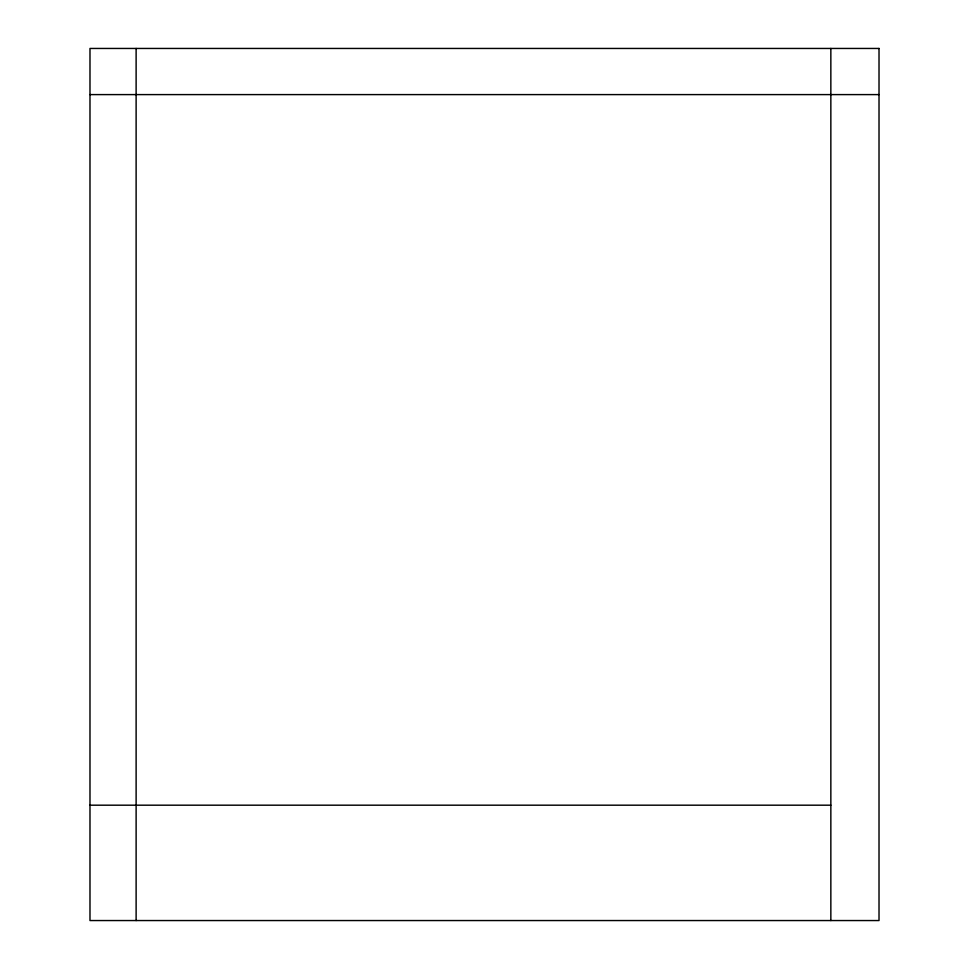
<?xml version="1.0" encoding="UTF-8"?>
<svg xmlns="http://www.w3.org/2000/svg" width="969" height="969" viewBox="0 0 969 969"><rect width="100%" height="100%" fill="white"/><g stroke="black" fill="none" stroke-linecap="round" stroke-linejoin="round"><path stroke-width="1.45" d="M89.984 94.599L879.016 94.599M89.984 805.191L830.845 805.191M830.845 48.45L830.845 920.55M136.12 48.45L136.12 920.55M879.016 48.45L89.984 48.45L89.984 920.55L879.016 920.55L879.016 48.45"/></g></svg>
